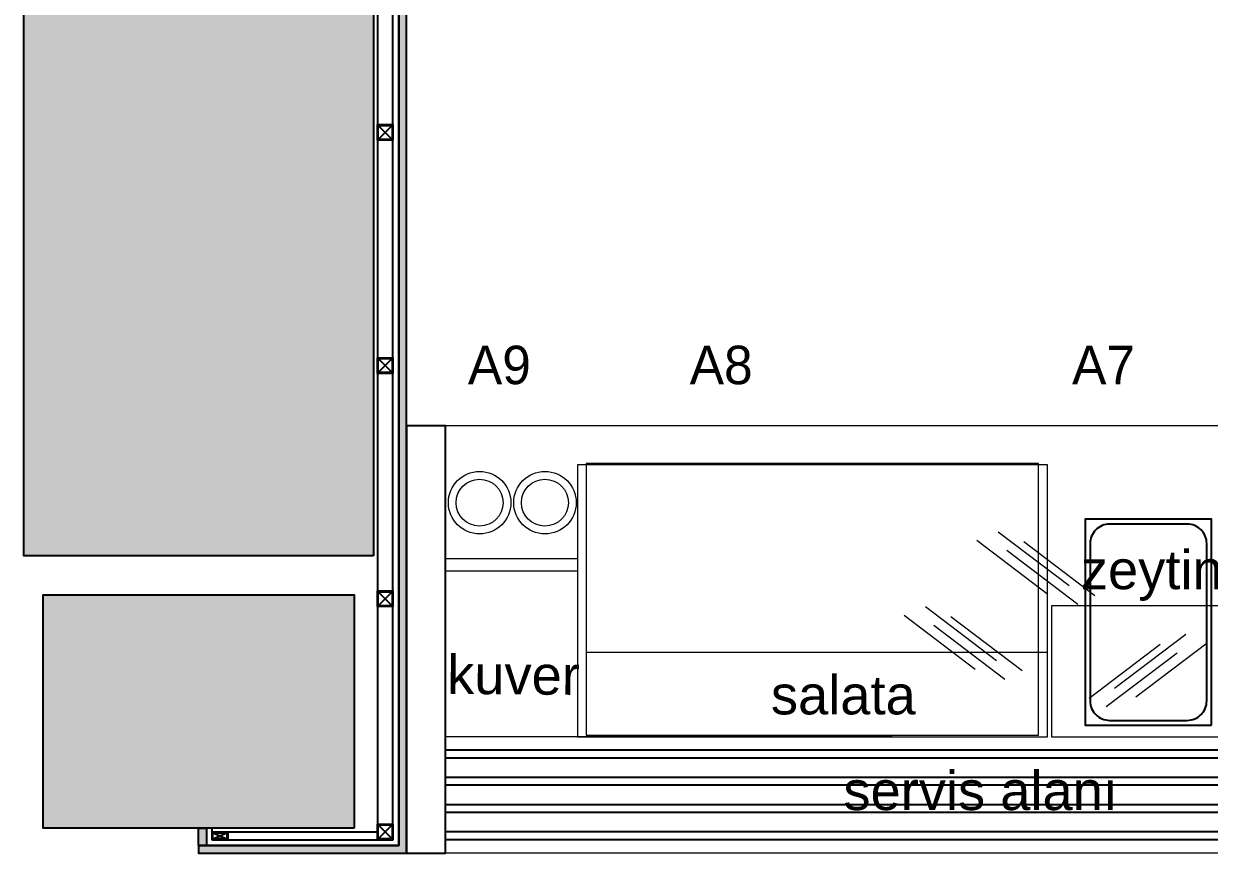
# Model space of a CAD drawing. Header units: millimetres. Extents: x 226371 to 229337, y -157032 to -153287.
# Drawn here: x 226380.5 to 226685.6, y -154840.3 to -154626.8 of the extents above; entities that cross this region are included whole.
import ezdxf

# ---------------------------------------------------------------- set-up
doc = ezdxf.new("R2010")
doc.units = ezdxf.units.MM
for name, color, linetype in [('AD', 1, 'Continuous'), ('AK', 7, 'Continuous'), ('Alçıpan Duvar', 1, 'Continuous'), ('Duvar Beton Görünümlü', 149, 'Continuous'), ('PROFİL', 252, 'Continuous'), ('TARAMA', 251, 'Continuous'), ('XREF-structure-00$0$ASOS-HATCH', 8, 'Continuous'), ('XREF-structure-00$0$ASOS-STRC-CNCRT', 2, 'Continuous')]:
    doc.layers.add(name, color=color, linetype=linetype)
doc.layers.add('MUTFAK TEFRİŞ', color=7, linetype='Continuous', lineweight=13)
doc.styles.get("Standard").update_dxf_attribs({"font": 'arial.ttf'})
doc.styles.add('TAKSİM', font='GOTHIC.TTF', dxfattribs={"height": 20})

# ---------------------------------------------------------------- blocks, each defined once
blk = doc.blocks.new('1-1GASTRONOM')
at = {"layer": 'AD'}
blk.add_lwpolyline([(6.25, 1.25), (46.75, 1.25, 0.414214), (51.75, 6.25), (51.75, 26.25, 0.414214), (46.75, 31.25), (6.25, 31.25, 0.414214), (1.25, 26.25), (1.25, 6.25, 0.414214)], format="xyb", close=True, dxfattribs=at)
at = {"layer": 'AK'}
blk.add_lwpolyline([(0, 0), (53, 0), (53, 32.5), (0, 32.5)], close=True, dxfattribs=at)

msp = doc.modelspace()

# ---------------------------------------------------------------- hatches: boundary and pattern name
at = {"layer": 'Duvar Beton Görünümlü'}
h = msp.add_hatch(color=256, dxfattribs=at)
h.dxf.hatch_style = 1
h.paths.add_polyline_path([(226497.04, -154618.26), (226477.04, -154618.26), (226477.04, -154838.26), (226425.54, -154838.26), (226425.54, -154840.26), (226479.04, -154840.26), (226479.04, -154620.26), (226497.04, -154620.26)])
h.paths.add_polyline_path([(226425.54, -154838.26), (226425.54, -154833.76), (226427.54, -154833.76), (226427.54, -154838.26)], flags=17)
at = {"layer": 'XREF-structure-00$0$ASOS-HATCH'}
h = msp.add_hatch(color=256, dxfattribs=at)
h.dxf.hatch_style = 1
h.paths.add_polyline_path([(226470.54, -154763.76), (226380.54, -154763.76), (226380.54, -154613.76), (226470.54, -154613.76)])
h = msp.add_hatch(color=256, dxfattribs=at)
h.dxf.hatch_style = 1
h.paths.add_polyline_path([(226465.54, -154833.76), (226385.54, -154833.76), (226385.54, -154773.76), (226465.54, -154773.76)])

# ---------------------------------------------------------------- linework, layer by layer
at = {"elevation": 0}
msp.add_lwpolyline([(226479.04, -154840.26), (226489.04, -154840.26), (226489.04, -154730.26), (226479.04, -154730.26), (226479.04, -154840.26)], dxfattribs=at)
at = {"layer": 'Alçıpan Duvar'}
for p, q in [((226475.54, -154836.76), (226475.54, -154616.76)), ((226477.04, -154838.26), (226477.04, -154618.26)), ((226429.04, -154836.76), (226475.54, -154836.76)), ((226425.54, -154838.26), (226477.04, -154838.26))]:
    msp.add_line(p, q, dxfattribs=at)
msp.add_lwpolyline([(226429.04, -154836.76), (226429.04, -154833.76)], dxfattribs=at)
at = {"layer": 'Duvar Beton Görünümlü', "elevation": 0}
msp.add_lwpolyline([(226497.04, -154618.26), (226477.04, -154618.26), (226477.04, -154838.26), (226425.54, -154838.26), (226425.54, -154840.26), (226479.04, -154840.26), (226479.04, -154620.26), (226497.04, -154620.26), (226497.04, -154618.26)], dxfattribs=at)
at = {"layer": 'Duvar Beton Görünümlü'}
msp.add_lwpolyline([(226425.54, -154838.26), (226425.54, -154833.76), (226427.54, -154833.76), (226427.54, -154838.26)], close=True, dxfattribs=at)
at = {"layer": 'MUTFAK TEFRİŞ'}
for p, q in [((226649.57, -154771.48, 0), (226631.28, -154757.59, 0)), ((226644.08, -154773.67, 0), (226625.8, -154759.78, 0)), ((226656.15, -154774.04, 0), (226637.87, -154760.15, 0)), ((226651.77, -154776.23, 0), (226633.48, -154762.34, 0)), ((226489.04, -154764.4, 0), (226523.08, -154764.4, 0)), ((226489.04, -154767.56, 0), (226523.08, -154767.56, 0)), ((226625.36, -154792.96, 0), (226607.07, -154779.07, 0)), ((226630.84, -154790.77, 0), (226612.55, -154776.88, 0)), ((226633.04, -154795.52, 0), (226614.75, -154781.63, 0)), ((226637.43, -154793.33, 0), (226619.14, -154779.44, 0)), ((226661.25, -154797.78, 0), (226679.54, -154783.89, 0)), ((226654.67, -154800.34, 0), (226672.96, -154786.45, 0)), ((226666.74, -154799.97, 0), (226685.03, -154786.08, 0)), ((226644.01, -154788.58, 0), (226525.3, -154788.58, 0)), ((226659.06, -154802.53, 0), (226677.35, -154788.64, 0)), ((226604.04, -154810.26, 0), (226489.04, -154810.26, 0)), ((226736.21, -154840.26, 0), (226489.04, -154840.26, 0))]:
    msp.add_line(p, q, dxfattribs=at)
at = {"layer": 'MUTFAK TEFRİŞ', "elevation": 0}
msp.add_lwpolyline([(226729.05, -154730.26), (226489.04, -154730.26)], dxfattribs=at)
for points in [[(226644.01, -154740.29), (226523.08, -154740.29), (226523.08, -154810.26), (226644.01, -154810.26)], [(226641.66, -154739.93), (226525.3, -154739.93), (226525.3, -154809.89), (226641.66, -154809.89)], [(226645.05, -154810.26), (226735.05, -154810.26), (226735.05, -154776.6), (226645.05, -154776.6)]]:
    msp.add_lwpolyline(points, close=True, dxfattribs=at)
at = {"layer": 'MUTFAK TEFRİŞ'}
for centre, radius in [((226497.85, -154750.04, 0), 8.04), ((226514.66, -154750.04, 0), 8.04), ((226497.85, -154750.04, 0), 6.04), ((226514.66, -154750.04, 0), 6.04)]:
    msp.add_circle(centre, radius, dxfattribs=at)
at = {"layer": 'PROFİL'}
for p, q in [((226471.54, -154612.76), (226471.54, -154834.76)), ((226471.74, -154652.96), (226475.34, -154656.56)), ((226471.74, -154656.56), (226475.34, -154652.96)), ((226471.74, -154712.96), (226475.34, -154716.56)), ((226471.74, -154716.56), (226475.34, -154712.96)), ((226471.74, -154772.96), (226475.34, -154776.56)), ((226471.74, -154776.56), (226475.34, -154772.96)), ((226471.74, -154832.96), (226475.34, -154836.56)), ((226471.74, -154836.56), (226475.34, -154832.96)), ((226429.24, -154834.96), (226432.84, -154836.56)), ((226429.24, -154836.56), (226432.84, -154834.96)), ((226433.04, -154834.76), (226471.54, -154834.76))]:
    msp.add_line(p, q, dxfattribs=at)
for points in [[(226471.54, -154652.76), (226475.54, -154652.76), (226475.54, -154656.76), (226471.54, -154656.76)], [(226471.74, -154652.96), (226475.34, -154652.96), (226475.34, -154656.56), (226471.74, -154656.56)], [(226471.54, -154712.76), (226475.54, -154712.76), (226475.54, -154716.76), (226471.54, -154716.76)], [(226471.74, -154712.96), (226475.34, -154712.96), (226475.34, -154716.56), (226471.74, -154716.56)], [(226471.54, -154772.76), (226475.54, -154772.76), (226475.54, -154776.76), (226471.54, -154776.76)], [(226471.74, -154772.96), (226475.34, -154772.96), (226475.34, -154776.56), (226471.74, -154776.56)], [(226471.54, -154832.76), (226475.54, -154832.76), (226475.54, -154836.76), (226471.54, -154836.76)], [(226471.74, -154832.96), (226475.34, -154832.96), (226475.34, -154836.56), (226471.74, -154836.56)], [(226429.04, -154834.76), (226433.04, -154834.76), (226433.04, -154836.76), (226429.04, -154836.76)], [(226429.24, -154834.96), (226432.84, -154834.96), (226432.84, -154836.56), (226429.24, -154836.56)]]:
    msp.add_lwpolyline(points, close=True, dxfattribs=at)
at = {"layer": 'TARAMA'}
for p, q in [((226735.2, -154813.76, 0), (226489.04, -154813.76, 0)), ((226735.2, -154815.76, 0), (226489.04, -154815.76, 0)), ((226735.48, -154820.76, 0), (226489.04, -154820.76, 0)), ((226735.56, -154822.76, 0), (226489.04, -154822.76, 0)), ((226735.74, -154827.76, 0), (226489.04, -154827.76, 0)), ((226735.81, -154829.76, 0), (226489.04, -154829.76, 0)), ((226736, -154834.76, 0), (226489.04, -154834.76, 0)), ((226736.08, -154836.76, 0), (226489.04, -154836.76, 0))]:
    msp.add_line(p, q, dxfattribs=at)
at = {"layer": 'XREF-structure-00$0$ASOS-STRC-CNCRT'}
msp.add_lwpolyline([(226470.54, -154763.76), (226380.54, -154763.76), (226380.54, -154613.76), (226470.54, -154613.76), (226470.54, -154763.76)], close=True, dxfattribs=at)
at = {"layer": 'XREF-structure-00$0$ASOS-STRC-CNCRT', "flags": 128}
msp.add_lwpolyline([(226465.54, -154833.76), (226385.54, -154833.76), (226385.54, -154773.76), (226465.54, -154773.76)], close=True, dxfattribs=at)

# ---------------------------------------------------------------- block references
at = {"layer": 'MUTFAK TEFRİŞ', "rotation": 90}
msp.add_blockref('1-1GASTRONOM', (226686.2, -154807.3, 0), dxfattribs=at)

# ---------------------------------------------------------------- texts
at = {"color": 0, "style": 'TAKSİM'}
for s, p in [('A9', (226494.85, -154719.55)), ('A8', (226551.92, -154719.55)), ('A7', (226650.31, -154719.55))]:
    msp.add_text(s, height=9.9, dxfattribs=at).set_placement(p)
at = {"layer": 'MUTFAK TEFRİŞ'}
for s, p in [('zeytinyağlı', (226652.57, -154772.3, 0)), ('salata', (226572.81, -154804.52, 0)), ('servis alanı', (226591.46, -154829.14, 0))]:
    msp.add_text(s, height=10, dxfattribs=at).set_placement(p)
msp.add_text('kuver', height=10, rotation=359.5101, dxfattribs=at).set_placement((226489.46, -154799.22, 0))

doc.saveas('drawing.dxf')
